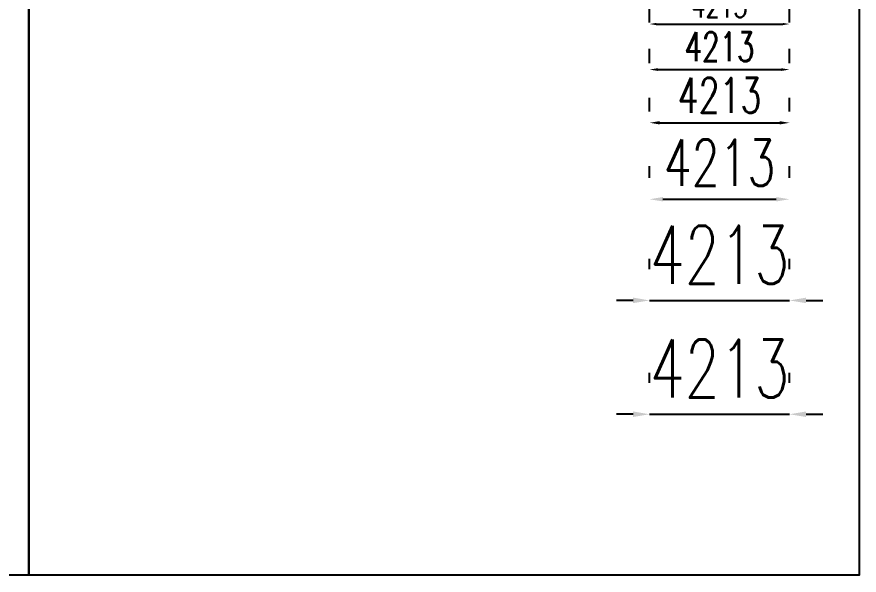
# Model space of a CAD drawing. Header units: millimetres. Extents: x -1871197 to -1180782, y 1281217 to 1543414.
# Drawn here: x -1392808 to -1367445, y 1498428 to 1515250 of the extents above; entities that cross this region are included whole.
import ezdxf

# ---------------------------------------------------------------- set-up
doc = ezdxf.new("R2010")
doc.units = ezdxf.units.MM
doc.header["$LTSCALE"] = 10
doc.layers.get('0').update_dxf_attribs({"linetype": 'CONTINUOUS'})
doc.layers.get('DEFPOINTS').update_dxf_attribs({"linetype": 'CONTINUOUS'})
doc.layers.add('PUB_DIM', color=3, linetype='CONTINUOUS')
doc.styles.add('STANDARD_T3', font='simplex.shx', dxfattribs={"width": 0.7, "bigfont": 'gbcbig.shx'})
doc.dimstyles.new('W&&200', dxfattribs={"dimtxt": 700, "dimasz": 200, "dimexe": 500, "dimexo": 600, "dimgap": 200, "dimtad": 1, "dimdec": 0, "dimzin": 0, "dimdsep": 46, "dimtxsty": 'STANDARD_T3', "dimcen": 0.09, "dimclrd": 1, "dimclre": 1, "dimclrt": 7, "dimazin": 2, "dimtfac": 1, "dimtdec": 0, "dimtix": 1, "dimtmove": 2, "dimatfit": 3, "dimfxl": 100, "dimtolj": 1, "dimtzin": 0, "dimarcsym": 0})
doc.dimstyles.new('W&&250', dxfattribs={"dimtxt": 875, "dimasz": 250, "dimexe": 625, "dimexo": 750, "dimgap": 250, "dimtad": 1, "dimdec": 0, "dimzin": 0, "dimdsep": 46, "dimtxsty": 'STANDARD_T3', "dimcen": 0.09, "dimclrd": 1, "dimclre": 1, "dimclrt": 7, "dimazin": 2, "dimtfac": 1, "dimtdec": 0, "dimtix": 1, "dimtmove": 2, "dimatfit": 3, "dimfxl": 100, "dimtolj": 1, "dimtzin": 0, "dimarcsym": 0})
doc.dimstyles.new('W&&300', dxfattribs={"dimtxt": 1050, "dimasz": 300, "dimexe": 750, "dimexo": 900, "dimgap": 300, "dimtad": 1, "dimdec": 0, "dimzin": 0, "dimdsep": 46, "dimtxsty": 'STANDARD_T3', "dimcen": 0.09, "dimclrd": 1, "dimclre": 1, "dimclrt": 7, "dimazin": 2, "dimtfac": 1, "dimtdec": 0, "dimtix": 1, "dimtmove": 2, "dimatfit": 3, "dimfxl": 100, "dimtolj": 1, "dimtzin": 0, "dimarcsym": 0})
doc.dimstyles.new('W&&400', dxfattribs={"dimtxt": 1400, "dimasz": 400, "dimexe": 1000, "dimexo": 1200, "dimgap": 400, "dimtad": 1, "dimdec": 0, "dimzin": 0, "dimdsep": 46, "dimtxsty": 'STANDARD_T3', "dimcen": 0.09, "dimclrd": 1, "dimclre": 1, "dimclrt": 7, "dimazin": 2, "dimtfac": 1, "dimtdec": 0, "dimtix": 1, "dimtmove": 2, "dimatfit": 3, "dimfxl": 100, "dimtolj": 1, "dimtzin": 0, "dimarcsym": 0})
doc.dimstyles.new('W&&500', dxfattribs={"dimtxt": 1750, "dimasz": 500, "dimexe": 1250, "dimexo": 1500, "dimgap": 500, "dimtad": 1, "dimdec": 0, "dimzin": 0, "dimdsep": 46, "dimtxsty": 'STANDARD_T3', "dimcen": 0.09, "dimclrd": 1, "dimclre": 1, "dimclrt": 7, "dimazin": 2, "dimtfac": 1, "dimtdec": 0, "dimtix": 1, "dimtmove": 2, "dimatfit": 3, "dimfxl": 100, "dimtolj": 1, "dimtzin": 0, "dimarcsym": 0})

# ---------------------------------------------------------------- blocks, each defined once
blk = doc.blocks.new('*D3')
at = {"layer": 'DEFPOINTS', "color": 0, "transparency": 16777216}
for p in [(-1369541, 1503276), (-1373754, 1502722), (-1369541, 1502722)]:
    blk.add_point(p, dxfattribs=at)
at = {"layer": 'PUB_DIM', "color": 1, "lineweight": -2, "transparency": 16777216}
for p, q in [((-1373754, 1504222), (-1373754, 1504526)), ((-1369541, 1504222), (-1369541, 1504526)), ((-1374254, 1503276), (-1374754, 1503276)), ((-1373754, 1503276), (-1369541, 1503276)), ((-1369041, 1503276), (-1368541, 1503276))]:
    blk.add_line(p, q, dxfattribs=at)
at = {"layer": 'PUB_DIM', "color": 1, "transparency": 16777216}
for points in [[(-1374254, 1503360), (-1374254, 1503193), (-1373754, 1503276)], [(-1369041, 1503360), (-1369041, 1503193), (-1369541, 1503276)]]:
    blk.add_solid(points, dxfattribs=at)
at = {"layer": 'PUB_DIM', "color": 7, "transparency": 16777216, "insert": (-1371648, 1504651), "char_height": 1750, "attachment_point": 5, "style": 'STANDARD_T3'}
blk.add_mtext('\\A1;4213', dxfattribs=at)
blk = doc.blocks.new('*D4')
at = {"layer": 'DEFPOINTS', "color": 0, "transparency": 16777216}
for p in [(-1369541, 1506706), (-1373754, 1506152), (-1369541, 1506152)]:
    blk.add_point(p, dxfattribs=at)
at = {"layer": 'PUB_DIM', "color": 1, "lineweight": -2, "transparency": 16777216}
for p, q in [((-1373754, 1507652), (-1373754, 1507956)), ((-1369541, 1507652), (-1369541, 1507956)), ((-1374254, 1506706), (-1374754, 1506706)), ((-1373754, 1506706), (-1369541, 1506706)), ((-1369041, 1506706), (-1368541, 1506706))]:
    blk.add_line(p, q, dxfattribs=at)
at = {"layer": 'PUB_DIM', "color": 1, "transparency": 16777216}
for points in [[(-1374254, 1506790), (-1374254, 1506623), (-1373754, 1506706)], [(-1369041, 1506790), (-1369041, 1506623), (-1369541, 1506706)]]:
    blk.add_solid(points, dxfattribs=at)
at = {"layer": 'PUB_DIM', "color": 7, "transparency": 16777216, "insert": (-1371648, 1508081), "char_height": 1750, "attachment_point": 5, "style": 'STANDARD_T3'}
blk.add_mtext('\\A1;4213', dxfattribs=at)
blk = doc.blocks.new('*D5')
at = {"layer": 'DEFPOINTS', "color": 0, "transparency": 16777216}
for p in [(-1369541, 1509754), (-1373754, 1509200), (-1369541, 1509200)]:
    blk.add_point(p, dxfattribs=at)
at = {"layer": 'PUB_DIM', "color": 1, "lineweight": -2, "transparency": 16777216}
for p, q in [((-1373754, 1510400), (-1373754, 1510754)), ((-1369541, 1510400), (-1369541, 1510754)), ((-1373354, 1509754), (-1369941, 1509754))]:
    blk.add_line(p, q, dxfattribs=at)
at = {"layer": 'PUB_DIM', "color": 1, "transparency": 16777216}
for points in [[(-1373354, 1509821), (-1373354, 1509688), (-1373754, 1509754)], [(-1369941, 1509821), (-1369941, 1509688), (-1369541, 1509754)]]:
    blk.add_solid(points, dxfattribs=at)
at = {"layer": 'PUB_DIM', "color": 7, "transparency": 16777216, "insert": (-1371648, 1510854), "char_height": 1400, "attachment_point": 5, "style": 'STANDARD_T3'}
blk.add_mtext('\\A1;4213', dxfattribs=at)
blk = doc.blocks.new('*D6')
at = {"layer": 'DEFPOINTS', "color": 0, "transparency": 16777216}
for p in [(-1369541, 1512058), (-1373754, 1511503), (-1369541, 1511503)]:
    blk.add_point(p, dxfattribs=at)
at = {"layer": 'PUB_DIM', "color": 1, "lineweight": -2, "transparency": 16777216}
for p, q in [((-1373754, 1512403), (-1373754, 1512808)), ((-1369541, 1512403), (-1369541, 1512808)), ((-1373454, 1512058), (-1369841, 1512058))]:
    blk.add_line(p, q, dxfattribs=at)
at = {"layer": 'PUB_DIM', "color": 1, "transparency": 16777216}
for points in [[(-1373454, 1512108), (-1373454, 1512008), (-1373754, 1512058)], [(-1369841, 1512108), (-1369841, 1512008), (-1369541, 1512058)]]:
    blk.add_solid(points, dxfattribs=at)
at = {"layer": 'PUB_DIM', "color": 7, "transparency": 16777216, "insert": (-1371648, 1512883), "char_height": 1050, "attachment_point": 5, "style": 'STANDARD_T3'}
blk.add_mtext('\\A1;4213', dxfattribs=at)
blk = doc.blocks.new('*D7')
at = {"layer": 'DEFPOINTS', "color": 0, "transparency": 16777216}
for p in [(-1369541, 1513661), (-1373754, 1513107), (-1369541, 1513107)]:
    blk.add_point(p, dxfattribs=at)
at = {"layer": 'PUB_DIM', "color": 1, "lineweight": -2, "transparency": 16777216}
for p, q in [((-1373754, 1513857), (-1373754, 1514286)), ((-1369541, 1513857), (-1369541, 1514286)), ((-1373504, 1513661), (-1369791, 1513661))]:
    blk.add_line(p, q, dxfattribs=at)
at = {"layer": 'PUB_DIM', "color": 1, "transparency": 16777216}
for points in [[(-1373504, 1513703), (-1373504, 1513620), (-1373754, 1513661)], [(-1369791, 1513703), (-1369791, 1513620), (-1369541, 1513661)]]:
    blk.add_solid(points, dxfattribs=at)
at = {"layer": 'PUB_DIM', "color": 7, "transparency": 16777216, "insert": (-1371648, 1514349), "char_height": 875, "attachment_point": 5, "style": 'STANDARD_T3'}
blk.add_mtext('\\A1;4213', dxfattribs=at)
blk = doc.blocks.new('*D8')
at = {"layer": 'DEFPOINTS', "color": 0, "transparency": 16777216}
for p in [(-1369541, 1515034), (-1373754, 1514480), (-1369541, 1514480)]:
    blk.add_point(p, dxfattribs=at)
at = {"layer": 'PUB_DIM', "color": 1, "lineweight": -2, "transparency": 16777216}
for p, q in [((-1373754, 1515080), (-1373754, 1515534)), ((-1369541, 1515080), (-1369541, 1515534)), ((-1373554, 1515034), (-1369741, 1515034))]:
    blk.add_line(p, q, dxfattribs=at)
at = {"layer": 'PUB_DIM', "color": 1, "transparency": 16777216}
for points in [[(-1373554, 1515067), (-1373554, 1515000), (-1373754, 1515034)], [(-1369741, 1515067), (-1369741, 1515000), (-1369541, 1515034)]]:
    blk.add_solid(points, dxfattribs=at)
at = {"layer": 'PUB_DIM', "color": 7, "transparency": 16777216, "insert": (-1371648, 1515584), "char_height": 700, "attachment_point": 5, "style": 'STANDARD_T3'}
blk.add_mtext('\\A1;4213', dxfattribs=at)

msp = doc.modelspace()

# ---------------------------------------------------------------- linework, layer by layer
for points in [[(-1417444.8, 1528427.7), (-1392444.8, 1528427.7), (-1392444.8, 1498427.7), (-1417444.8, 1498427.7)], [(-1392444.8, 1528427.7), (-1367444.8, 1528427.7), (-1367444.8, 1498427.7), (-1392444.8, 1498427.7)]]:
    msp.add_lwpolyline(points, close=True)

# ---------------------------------------------------------------- dimensions: what is measured, and where the dimension line sits
at = {"layer": 'PUB_DIM', "color": 0}
for p1, p2, dimstyle, picture, middle in [((-1373754.4, 1514479.7), (-1369541.4, 1514479.7), 'W&&200', '*D8', (-1371647.9, 1515583.8)), ((-1373754.4, 1513107.3), (-1369541.4, 1513107.3), 'W&&250', '*D7', (-1371647.9, 1514348.8)), ((-1373754.4, 1511503.5), (-1369541.4, 1511503.5), 'W&&300', '*D6', (-1371647.9, 1512882.5)), ((-1373754.4, 1509200.2), (-1369541.4, 1509200.2), 'W&&400', '*D5', (-1371647.9, 1510854.3)), ((-1373754.4, 1506152.3), (-1369541.4, 1506152.3), 'W&&500', '*D4', (-1371647.9, 1508081.3)), ((-1373754.4, 1502722.5), (-1369541.4, 1502722.5), 'W&&500', '*D3', (-1371647.9, 1504651.5))]:
    dim = msp.add_aligned_dim(p1=p1, p2=p2, distance=554, dimstyle=dimstyle, dxfattribs=at)
    dim.commit()
    dim.dimension.update_dxf_attribs({"geometry": picture, "text_midpoint": middle})

doc.saveas('drawing.dxf')
